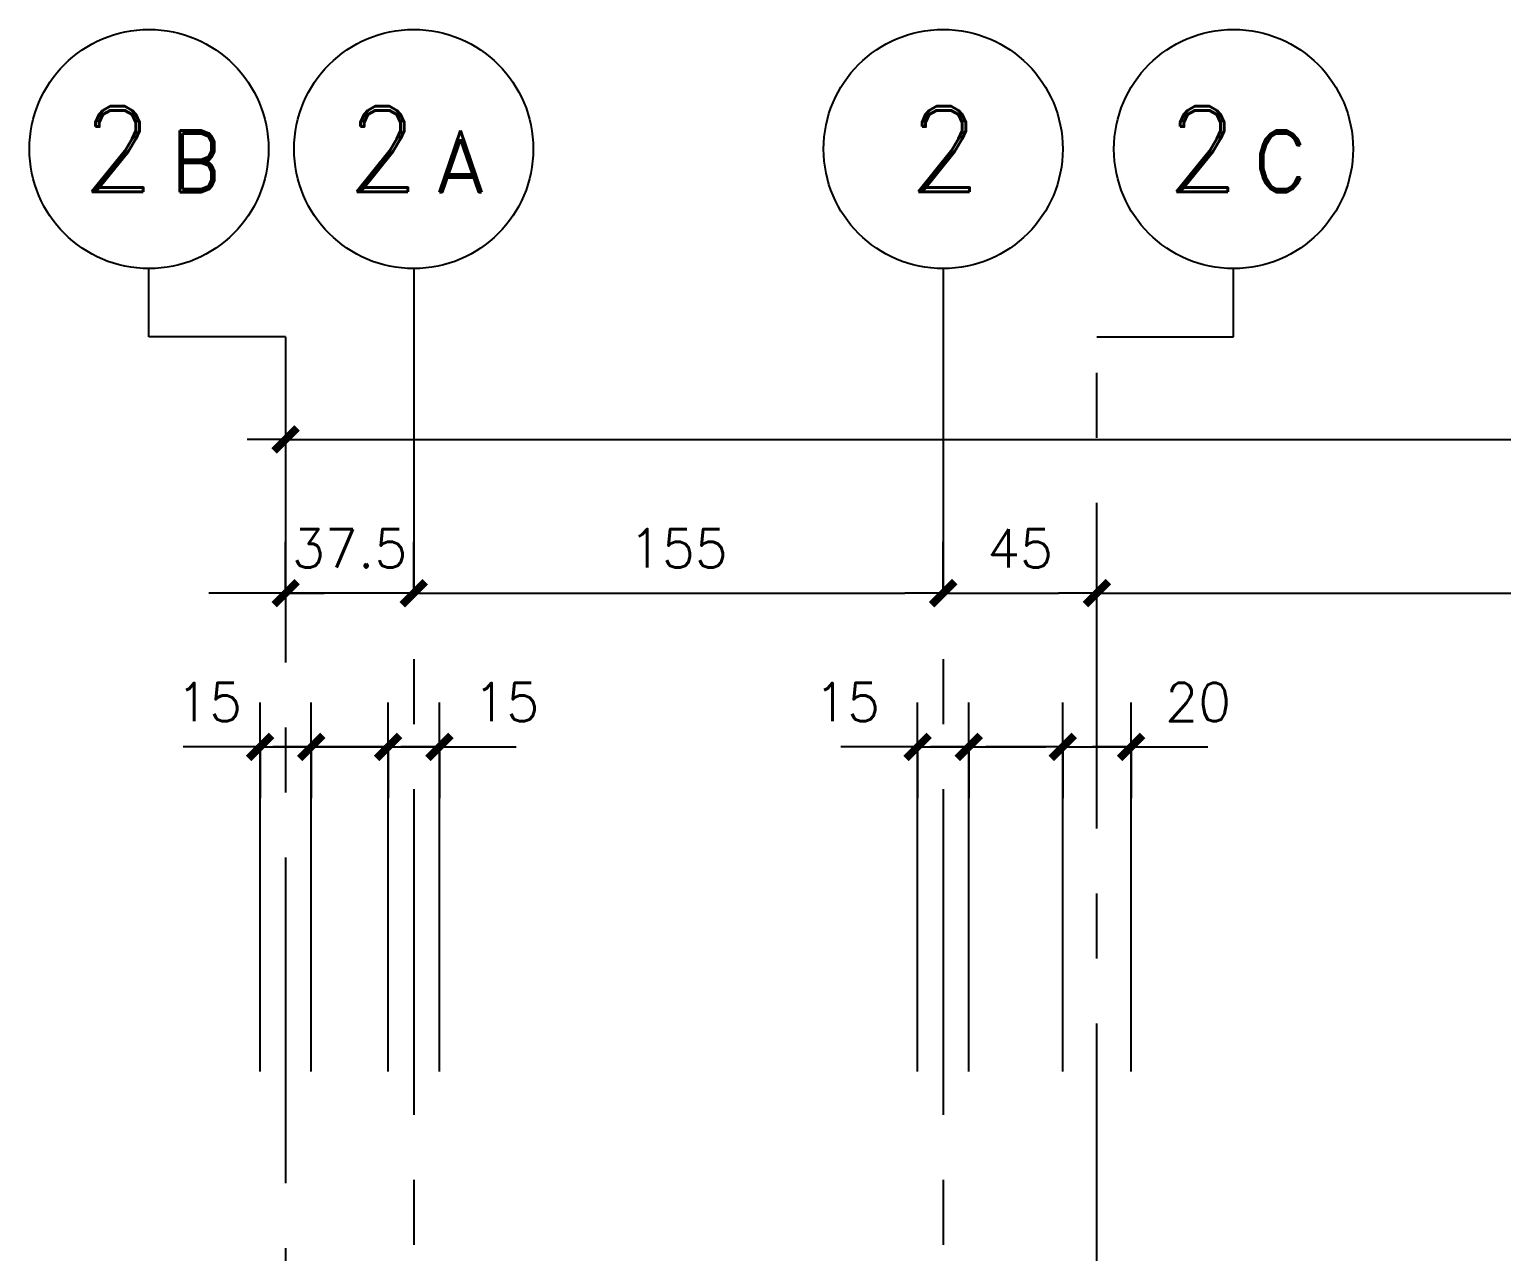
# Model space of a CAD drawing. Header units: millimetres. Extents: x -656851 to -651781, y 88238 to 91301.
# Drawn here: x -655777.2 to -655346.2, y 90935.2 to 91292.9 of the extents above; entities that cross this region are included whole.
import ezdxf
from ezdxf.enums import TextEntityAlignment as Align

# ---------------------------------------------------------------- set-up
doc = ezdxf.new("R2010")
doc.units = ezdxf.units.MM
doc.header["$LTSCALE"] = 30
doc.linetypes.add('CENTER', pattern=[50.8, 31.75, -6.35, 6.35, -6.35])
for name, color, linetype in [('A-LINEA 015', 6, 'Continuous'), ('COTAS', 5, 'Continuous'), ('Cotas2', 1, 'Continuous'), ('EJES', 1, 'CENTER')]:
    doc.layers.add(name, color=color, linetype=linetype)
doc.styles.add('ROMAND', font='romand')
doc.styles.add('ROMANS', font='romans')
doc.dimstyles.new('ING-50', dxfattribs={"dimscale": 5, "dimtxt": 2.25, "dimasz": 2.25, "dimexe": 3, "dimexo": 0, "dimgap": 1.5, "dimtad": 1, "dimdec": 1, "dimzin": 12, "dimdsep": 46, "dimtxsty": 'ROMANS', "dimblk1": 'TICK1', "dimblk2": 'TICK1', "dimsah": 1, "dimcen": 0.09, "dimclrd": 2, "dimclre": 1, "dimclrt": 3, "dimadec": 1, "dimazin": 3, "dimtfac": 1, "dimtdec": 1, "dimtix": 1, "dimtmove": 2, "dimatfit": 3, "dimfxl": 3, "dimtolj": 1, "dimtzin": 12, "dimarcsym": 0})

# ---------------------------------------------------------------- blocks, each defined once
blk = doc.blocks.new('TICK1')
at = {"color": 2, "const_width": 0.2}
blk.add_lwpolyline([(-0.3, -0.3), (0.3, 0.3)], dxfattribs=at)
at = {"color": 2}
for points in [[(0, 0), (-1, 0)], [(0, 0), (1, 0)]]:
    blk.add_lwpolyline(points, dxfattribs=at)
blk = doc.blocks.new('*D51')
at = {"layer": 'COTAS', "color": 1, "lineweight": -2}
for p, q in [((-655509.71, 91127.89), (-655509.71, 91142.89)), ((-655464.71, 91127.89), (-655464.71, 91142.89))]:
    blk.add_line(p, q, dxfattribs=at)
at = {"layer": 'COTAS', "color": 2, "lineweight": -2}
blk.add_line((-655498.46, 91127.89), (-655475.96, 91127.89), dxfattribs=at)
at = {"layer": 'Defpoints', "color": 0}
for p in [(-655509.71, 91127.89), (-655464.71, 91127.89), (-655464.71, 91127.89)]:
    blk.add_point(p, dxfattribs=at)
at = {"layer": 'COTAS', "color": 2, "lineweight": -2, "xscale": 11.25, "yscale": 11.25, "zscale": 11.25, "rotation": 180}
blk.add_blockref('TICK1', (-655509.71, 91127.89), dxfattribs=at)
at = {"layer": 'COTAS', "color": 2, "lineweight": -2, "xscale": 11.25, "yscale": 11.25, "zscale": 11.25}
blk.add_blockref('TICK1', (-655464.71, 91127.89), dxfattribs=at)
at = {"layer": 'COTAS', "color": 3, "insert": (-655487.21, 91141.02), "char_height": 11.25, "attachment_point": 5, "style": 'ROMANS'}
blk.add_mtext('\\A1;45', dxfattribs=at)
blk = doc.blocks.new('*D50')
at = {"layer": 'COTAS', "color": 1, "lineweight": -2}
for p, q in [((-653512.21, 91172.89), (-653512.21, 91187.89)), ((-655702.21, 91172.89), (-655702.21, 91157.89))]:
    blk.add_line(p, q, dxfattribs=at)
at = {"layer": 'COTAS', "color": 2, "lineweight": -2}
blk.add_line((-655690.96, 91172.89), (-653523.46, 91172.89), dxfattribs=at)
at = {"layer": 'Defpoints', "color": 0}
for p in [(-655702.21, 91172.89), (-653512.21, 91172.89), (-653512.21, 91172.89)]:
    blk.add_point(p, dxfattribs=at)
at = {"layer": 'COTAS', "color": 2, "lineweight": -2, "xscale": 11.25, "yscale": 11.25, "zscale": 11.25, "rotation": 180}
blk.add_blockref('TICK1', (-655702.21, 91172.89), dxfattribs=at)
at = {"layer": 'COTAS', "color": 2, "lineweight": -2, "xscale": 11.25, "yscale": 11.25, "zscale": 11.25}
blk.add_blockref('TICK1', (-653512.21, 91172.89), dxfattribs=at)
at = {"layer": 'COTAS', "color": 3, "insert": (-654607.21, 91186.02), "char_height": 11.25, "attachment_point": 5, "style": 'ROMANS'}
blk.add_mtext('\\A1;2190', dxfattribs=at)
blk = doc.blocks.new('*D84')
at = {"layer": 'COTAS', "color": 2, "lineweight": -2}
for p, q in [((-655528.46, 91082.89), (-655539.71, 91082.89)), ((-655517.21, 91082.89), (-655502.21, 91082.89)), ((-655490.96, 91082.89), (-655479.71, 91082.89))]:
    blk.add_line(p, q, dxfattribs=at)
at = {"layer": 'COTAS', "color": 1, "lineweight": -2}
for p, q in [((-655517.21, 91082.89), (-655517.21, 91067.89)), ((-655502.21, 91082.89), (-655502.21, 91067.89))]:
    blk.add_line(p, q, dxfattribs=at)
at = {"layer": 'Defpoints', "color": 0}
for p in [(-655517.21, 91082.89), (-655502.21, 91082.89), (-655502.21, 91082.89)]:
    blk.add_point(p, dxfattribs=at)
at = {"layer": 'COTAS', "color": 2, "lineweight": -2, "xscale": 11.25, "yscale": 11.25, "zscale": 11.25}
blk.add_blockref('TICK1', (-655517.21, 91082.89), dxfattribs=at)
at = {"layer": 'COTAS', "color": 2, "lineweight": -2, "xscale": 11.25, "yscale": 11.25, "zscale": 11.25, "rotation": 180}
blk.add_blockref('TICK1', (-655502.21, 91082.89), dxfattribs=at)
at = {"layer": 'COTAS', "color": 3, "insert": (-655537.8, 91096.02), "char_height": 11.25, "attachment_point": 5, "style": 'ROMANS'}
blk.add_mtext('\\A1;15', dxfattribs=at)
blk = doc.blocks.new('EJE-1')
at = {"color": 3, "linetype": 'Continuous'}
blk.add_circle((0, 0), 35, dxfattribs=at)
at = {"color": 5, "linetype": 'Continuous', "style": 'ROMAND'}
blk.add_attdef('0', text='', height=25, dxfattribs=at).set_placement((0.23, 0), align=Align.MIDDLE)
blk = doc.blocks.new('eje-3')
at = {"color": 3, "linetype": 'Continuous'}
blk.add_circle((0, 0), 35, dxfattribs=at)
at = {"color": 5, "linetype": 'Continuous', "style": 'ROMAND'}
for height, p in [(25, (-9.19, 0)), (18, (13.69, -3.58))]:
    blk.add_attdef('0', text='', height=height, dxfattribs=at).set_placement(p, align=Align.MIDDLE)
blk = doc.blocks.new('*D88')
at = {"layer": 'COTAS', "color": 1, "lineweight": -2}
for p, q in [((-655664.71, 91127.89), (-655664.71, 91142.89)), ((-655509.71, 91127.89), (-655509.71, 91142.89))]:
    blk.add_line(p, q, dxfattribs=at)
at = {"layer": 'COTAS', "color": 2, "lineweight": -2}
blk.add_line((-655653.46, 91127.89), (-655520.96, 91127.89), dxfattribs=at)
at = {"layer": 'Defpoints', "color": 0}
for p in [(-655664.71, 91127.89), (-655509.71, 91127.89), (-655509.71, 91127.89)]:
    blk.add_point(p, dxfattribs=at)
at = {"layer": 'COTAS', "color": 2, "lineweight": -2, "xscale": 11.25, "yscale": 11.25, "zscale": 11.25, "rotation": 180}
blk.add_blockref('TICK1', (-655664.71, 91127.89), dxfattribs=at)
at = {"layer": 'COTAS', "color": 2, "lineweight": -2, "xscale": 11.25, "yscale": 11.25, "zscale": 11.25}
blk.add_blockref('TICK1', (-655509.71, 91127.89), dxfattribs=at)
at = {"layer": 'COTAS', "color": 3, "insert": (-655587.21, 91141.02), "char_height": 11.25, "attachment_point": 5, "style": 'ROMANS'}
blk.add_mtext('\\A1;155', dxfattribs=at)
blk = doc.blocks.new('*D147')
at = {"layer": 'COTAS', "color": 1, "lineweight": -2}
for p, q in [((-655702.21, 91127.89), (-655702.21, 91142.89)), ((-655664.71, 91127.89), (-655664.71, 91142.89))]:
    blk.add_line(p, q, dxfattribs=at)
at = {"layer": 'COTAS', "color": 2, "lineweight": -2}
for p, q in [((-655713.46, 91127.89), (-655724.71, 91127.89)), ((-655664.71, 91127.89), (-655702.21, 91127.89)), ((-655653.46, 91127.89), (-655642.21, 91127.89))]:
    blk.add_line(p, q, dxfattribs=at)
at = {"layer": 'Defpoints', "color": 0}
for p in [(-655702.21, 91127.89), (-655702.21, 91127.89), (-655664.71, 91127.89)]:
    blk.add_point(p, dxfattribs=at)
at = {"layer": 'COTAS', "color": 2, "lineweight": -2, "xscale": 11.25, "yscale": 11.25, "zscale": 11.25}
blk.add_blockref('TICK1', (-655702.21, 91127.89), dxfattribs=at)
at = {"layer": 'COTAS', "color": 2, "lineweight": -2, "xscale": 11.25, "yscale": 11.25, "zscale": 11.25, "rotation": 180}
blk.add_blockref('TICK1', (-655664.71, 91127.89), dxfattribs=at)
at = {"layer": 'COTAS', "color": 3, "insert": (-655683.46, 91141.02), "char_height": 11.25, "attachment_point": 5, "style": 'ROMANS'}
blk.add_mtext('\\A1;37.5', dxfattribs=at)
blk = doc.blocks.new('*D148')
at = {"layer": 'COTAS', "color": 2, "lineweight": -2}
for p, q in [((-655683.46, 91082.89), (-655694.71, 91082.89)), ((-655672.21, 91082.89), (-655657.21, 91082.89)), ((-655645.96, 91082.89), (-655634.71, 91082.89))]:
    blk.add_line(p, q, dxfattribs=at)
at = {"layer": 'COTAS', "color": 1, "lineweight": -2}
for p, q in [((-655672.21, 91082.89), (-655672.21, 91067.89)), ((-655657.21, 91082.89), (-655657.21, 91067.89))]:
    blk.add_line(p, q, dxfattribs=at)
at = {"layer": 'Defpoints', "color": 0}
for p in [(-655672.21, 91082.89), (-655657.21, 91082.89), (-655657.21, 91082.89)]:
    blk.add_point(p, dxfattribs=at)
at = {"layer": 'COTAS', "color": 2, "lineweight": -2, "xscale": 11.25, "yscale": 11.25, "zscale": 11.25}
blk.add_blockref('TICK1', (-655672.21, 91082.89), dxfattribs=at)
at = {"layer": 'COTAS', "color": 2, "lineweight": -2, "xscale": 11.25, "yscale": 11.25, "zscale": 11.25, "rotation": 180}
blk.add_blockref('TICK1', (-655657.21, 91082.89), dxfattribs=at)
at = {"layer": 'COTAS', "color": 3, "insert": (-655637.59, 91096.02), "char_height": 11.25, "attachment_point": 5, "style": 'ROMANS'}
blk.add_mtext('\\A1;15', dxfattribs=at)
blk = doc.blocks.new('*D149')
at = {"layer": 'COTAS', "color": 2, "lineweight": -2}
for p, q in [((-655720.96, 91082.89), (-655732.21, 91082.89)), ((-655709.71, 91082.89), (-655694.71, 91082.89)), ((-655683.46, 91082.89), (-655672.21, 91082.89))]:
    blk.add_line(p, q, dxfattribs=at)
at = {"layer": 'COTAS', "color": 1, "lineweight": -2}
for p, q in [((-655709.71, 91082.89), (-655709.71, 91067.89)), ((-655694.71, 91082.89), (-655694.71, 91067.89))]:
    blk.add_line(p, q, dxfattribs=at)
at = {"layer": 'Defpoints', "color": 0}
for p in [(-655709.71, 91082.89), (-655694.71, 91082.89), (-655694.71, 91082.89)]:
    blk.add_point(p, dxfattribs=at)
at = {"layer": 'COTAS', "color": 2, "lineweight": -2, "xscale": 11.25, "yscale": 11.25, "zscale": 11.25}
blk.add_blockref('TICK1', (-655709.71, 91082.89), dxfattribs=at)
at = {"layer": 'COTAS', "color": 2, "lineweight": -2, "xscale": 11.25, "yscale": 11.25, "zscale": 11.25, "rotation": 180}
blk.add_blockref('TICK1', (-655694.71, 91082.89), dxfattribs=at)
at = {"layer": 'COTAS', "color": 3, "insert": (-655724.61, 91096.02), "char_height": 11.25, "attachment_point": 5, "style": 'ROMANS'}
blk.add_mtext('\\A1;15', dxfattribs=at)
blk = doc.blocks.new('*D188')
at = {"layer": 'COTAS', "color": 1, "lineweight": -2}
for p, q in [((-655464.71, 91127.89), (-655464.71, 91142.89)), ((-654784.71, 91127.89), (-654784.71, 91142.89))]:
    blk.add_line(p, q, dxfattribs=at)
at = {"layer": 'COTAS', "color": 2, "lineweight": -2}
blk.add_line((-655453.46, 91127.89), (-654795.96, 91127.89), dxfattribs=at)
at = {"layer": 'Defpoints', "color": 0}
for p in [(-655464.71, 91127.89), (-654784.71, 91127.89), (-654784.71, 91127.89)]:
    blk.add_point(p, dxfattribs=at)
at = {"layer": 'COTAS', "color": 2, "lineweight": -2, "xscale": 11.25, "yscale": 11.25, "zscale": 11.25, "rotation": 180}
blk.add_blockref('TICK1', (-655464.71, 91127.89), dxfattribs=at)
at = {"layer": 'COTAS', "color": 2, "lineweight": -2, "xscale": 11.25, "yscale": 11.25, "zscale": 11.25}
blk.add_blockref('TICK1', (-654784.71, 91127.89), dxfattribs=at)
at = {"layer": 'COTAS', "color": 3, "insert": (-655124.71, 91141.02), "char_height": 11.25, "attachment_point": 5, "style": 'ROMANS'}
blk.add_mtext('\\A1;680', dxfattribs=at)
blk = doc.blocks.new('*D189')
at = {"layer": 'COTAS', "color": 2, "lineweight": -2}
for p, q in [((-655485.96, 91082.89), (-655497.21, 91082.89)), ((-655474.71, 91082.89), (-655454.71, 91082.89)), ((-655443.46, 91082.89), (-655432.21, 91082.89))]:
    blk.add_line(p, q, dxfattribs=at)
at = {"layer": 'COTAS', "color": 1, "lineweight": -2}
for p, q in [((-655474.71, 91082.89), (-655474.71, 91067.89)), ((-655454.71, 91082.89), (-655454.71, 91067.89))]:
    blk.add_line(p, q, dxfattribs=at)
at = {"layer": 'Defpoints', "color": 0}
for p in [(-655474.71, 91082.89), (-655454.71, 91082.89), (-655454.71, 91082.89)]:
    blk.add_point(p, dxfattribs=at)
at = {"layer": 'COTAS', "color": 2, "lineweight": -2, "xscale": 11.25, "yscale": 11.25, "zscale": 11.25}
blk.add_blockref('TICK1', (-655474.71, 91082.89), dxfattribs=at)
at = {"layer": 'COTAS', "color": 2, "lineweight": -2, "xscale": 11.25, "yscale": 11.25, "zscale": 11.25, "rotation": 180}
blk.add_blockref('TICK1', (-655454.71, 91082.89), dxfattribs=at)
at = {"layer": 'COTAS', "color": 3, "insert": (-655435.09, 91096.02), "char_height": 11.25, "attachment_point": 5, "style": 'ROMANS'}
blk.add_mtext('\\A1;20', dxfattribs=at)

msp = doc.modelspace()

# ---------------------------------------------------------------- linework, layer by layer
at = {"layer": 'Cotas2'}
for p, q in [((-655709.715, 90987.892), (-655709.715, 91095.888)), ((-655694.715, 90987.892), (-655694.715, 91095.888)), ((-655672.215, 90987.892), (-655672.215, 91095.888)), ((-655657.215, 90987.892), (-655657.215, 91095.888)), ((-655517.215, 90987.892), (-655517.215, 91095.888)), ((-655502.215, 90987.892), (-655502.215, 91095.888)), ((-655474.714, 90987.892), (-655474.714, 91095.888)), ((-655454.714, 90987.892), (-655454.714, 91095.888))]:
    msp.add_line(p, q, dxfattribs=at)
at = {"layer": 'EJES', "ltscale": 0.1}
for p, q in [((-655742.215, 91202.892), (-655742.215, 91222.892)), ((-655664.715, 91222.892), (-655664.715, 88448.253)), ((-655509.715, 91222.892), (-655509.715, 88448.253)), ((-655424.714, 91202.892), (-655424.714, 91222.892)), ((-655702.215, 91202.892), (-655742.215, 91202.892)), ((-655702.215, 91202.892), (-655702.215, 89649.36)), ((-655464.714, 88468.253), (-655464.714, 91202.892)), ((-655464.714, 91202.892), (-655424.714, 91202.892))]:
    msp.add_line(p, q, dxfattribs=at)

# ---------------------------------------------------------------- block references
at = {"layer": 'A-LINEA 015', "ltscale": 0.5}
ref = msp.add_blockref('eje-3', (-655742.215, 91257.892), dxfattribs=at)
ref.add_attrib('0', '2', dxfattribs={"layer": '0', "color": 5, "linetype": 'Continuous', "height": 25, "style": 'ROMAND'}).set_placement((-655751.405, 91257.892), align=Align.MIDDLE)
ref.add_attrib('0', 'B', dxfattribs={"layer": '0', "color": 5, "linetype": 'Continuous', "height": 18, "style": 'ROMAND'}).set_placement((-655728.528, 91254.309), align=Align.MIDDLE)
ref = msp.add_blockref('eje-3', (-655664.715, 91257.892), dxfattribs=at)
ref.add_attrib('0', '2', dxfattribs={"layer": '0', "color": 5, "linetype": 'Continuous', "height": 25, "style": 'ROMAND'}).set_placement((-655673.905, 91257.892), align=Align.MIDDLE)
ref.add_attrib('0', 'A', dxfattribs={"layer": '0', "color": 5, "linetype": 'Continuous', "height": 18, "style": 'ROMAND'}).set_placement((-655651.028, 91254.309), align=Align.MIDDLE)
msp.add_blockref('EJE-1', (-655509.715, 91257.892), dxfattribs=at).add_auto_attribs({'0': '2'})
ref = msp.add_blockref('eje-3', (-655424.714, 91257.892), dxfattribs=at)
ref.add_attrib('0', '2', dxfattribs={"layer": '0', "color": 5, "linetype": 'Continuous', "height": 25, "style": 'ROMAND'}).set_placement((-655433.905, 91257.892), align=Align.MIDDLE)
ref.add_attrib('0', 'C', dxfattribs={"layer": '0', "color": 5, "linetype": 'Continuous', "height": 18, "style": 'ROMAND'}).set_placement((-655411.028, 91254.309), align=Align.MIDDLE)

# ---------------------------------------------------------------- dimensions: what is measured, and where the dimension line sits
at = {"layer": 'COTAS'}
for base, p1, p2, picture, middle in [((-653512.215, 91172.892), (-655702.215, 91172.892), (-653512.215, 91172.892), '*D50', (-654607.215, 91186.017)), ((-655464.714, 91127.892), (-655509.715, 91127.892), (-655464.714, 91127.892), '*D51', (-655487.214, 91141.017)), ((-654784.715, 91127.892), (-655464.714, 91127.892), (-654784.715, 91127.892), '*D188', (-655124.714, 91141.017))]:
    dim = msp.add_linear_dim(base=base, p1=p1, p2=p2, dimstyle='ING-50', dxfattribs=at)
    dim.commit()
    dim.dimension.update_dxf_attribs({"geometry": picture, "text_midpoint": middle})
for base, p2, angle, picture, middle in [((-655702.215, 91127.892), (-655702.215, 91127.892), 180, '*D147', (-655683.465, 91141.017)), ((-655509.715, 91127.892), (-655509.715, 91127.892), 0, '*D88', (-655587.215, 91141.017))]:
    dim = msp.add_linear_dim(base=base, p1=(-655664.715, 91127.892), p2=p2, angle=angle, dimstyle='ING-50', dxfattribs=at)
    dim.commit()
    dim.dimension.update_dxf_attribs({"geometry": picture, "text_midpoint": middle})
for base, p1, p2, picture, middle in [((-655694.715, 91082.892), (-655709.715, 91082.892), (-655694.715, 91082.892), '*D149', (-655724.606, 91096.017)), ((-655657.215, 91082.892), (-655672.215, 91082.892), (-655657.215, 91082.892), '*D148', (-655637.589, 91096.017)), ((-655502.215, 91082.892), (-655517.215, 91082.892), (-655502.215, 91082.892), '*D84', (-655537.798, 91096.017)), ((-655454.714, 91082.892), (-655474.714, 91082.892), (-655454.714, 91082.892), '*D189', (-655435.088, 91096.017))]:
    dim = msp.add_linear_dim(base=base, p1=p1, p2=p2, dimstyle='ING-50', dxfattribs=at)
    dim.commit()
    dim.dimension.update_dxf_attribs({"geometry": picture, "text_midpoint": middle, "dimtype": 160})

doc.saveas('drawing.dxf')
